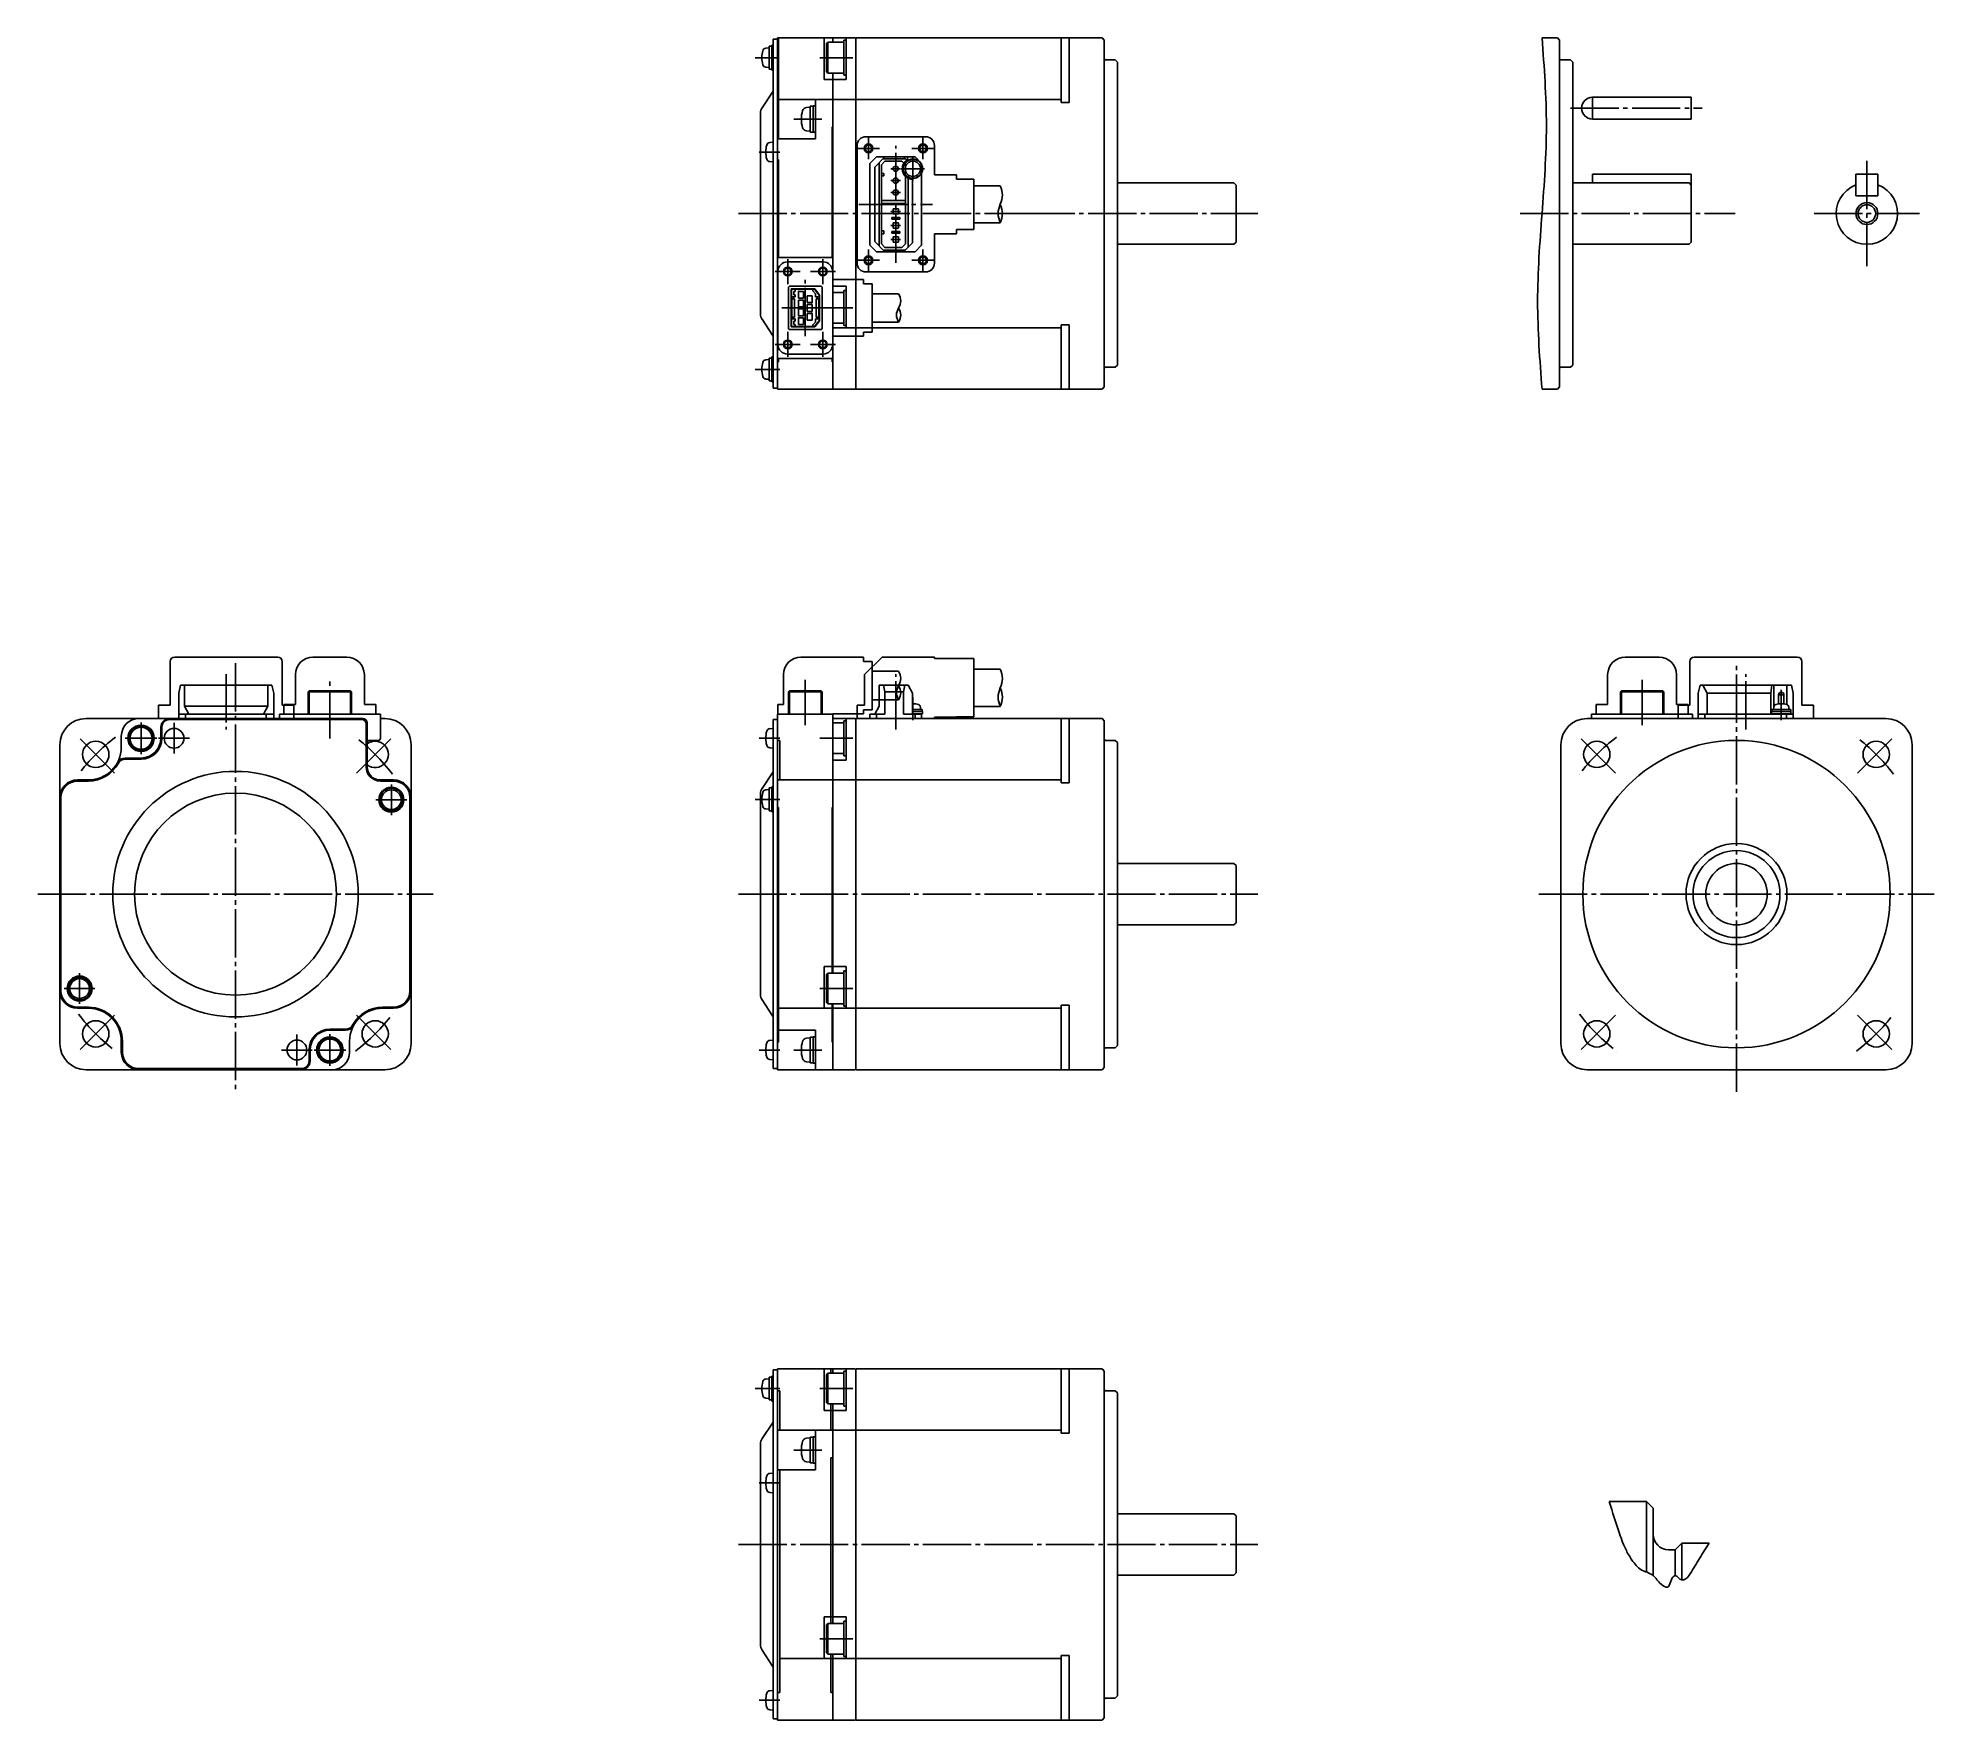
# Model space of a CAD drawing. Header units: millimetres. Extents: x -210 to 222, y -208 to 175.
import ezdxf

# ---------------------------------------------------------------- set-up
doc = ezdxf.new("R2010")
doc.units = ezdxf.units.MM
doc.linetypes.add('DASH_CENTER', pattern=[14, 11, -1, 1, -1])

msp = doc.modelspace()

# ---------------------------------------------------------------- linework, layer by layer
at = {"color": 7, "linetype": 'Continuous'}
for p, q in [((-43.3, 173.1), (-42.7, 173.1)), ((-43.3, 167.9), (-43.3, 173.1)), ((-42.7, 173.35), (-42.4, 173.35)), ((-42.7, 167.65), (-42.7, 173.35)), ((-42.4, 135), (-42.4, 174.75)), ((-42.4, 174.75), (-41.4, 174.75)), ((-41.4, 175), (-28.8, 175)), ((-41.4, 175), (-41.4, 95)), ((-41.2, 175), (-41.2, 161)), ((-30.8, 165.5), (-30.8, 175)), ((-29.95, 174), (-30.3, 173.65)), ((-30.3, 167.35), (-30.3, 173.65)), ((-29.95, 174), (-29.95, 167)), ((-29.95, 174), (-26.3, 174)), ((-23.7, 175), (-28.8, 175)), ((-28.8, 175), (-28.8, 174)), ((-26.3, 174.5), (-25.8, 174.5)), ((-26.3, 166.5), (-26.3, 174.5)), ((-25.8, 165.5), (-25.8, 175)), ((-23.7, 175), (-23.6, 174.9)), ((-23.6, 174.9), (-23.5, 175)), ((-23.6, 174.9), (-23.6, 95.1)), ((32.5, 175), (-23.5, 175)), ((23.2, 175), (23.2, 160.32)), ((25, 175), (25, 160.32)), ((33, 174.5), (32.5, 175)), ((33, 174.5), (33, 95.5)), ((136.2, 175), (132.7, 175)), ((136.7, 174.5), (136.2, 175)), ((136.7, 174.5), (136.7, 95.5)), ((-43.3, 172.75), (-44.08, 172.68)), ((33.3, 170), (35.5, 170)), ((35.5, 170), (36, 169.5)), ((36, 135), (36, 169.5)), ((137, 170), (139.2, 170)), ((139.2, 170), (139.7, 169.5)), ((139.7, 135), (139.7, 169.5)), ((-44.08, 168.32), (-43.3, 168.25)), ((-42.7, 167.9), (-43.3, 167.9)), ((-42.4, 167.65), (-42.7, 167.65)), ((-28.8, 165.5), (-30.8, 165.5)), ((-30.3, 167.35), (-29.95, 167)), ((-26.3, 167), (-29.95, 167)), ((-28.8, 167), (-28.8, 118.5)), ((-28.8, 165.5), (-25.8, 165.5)), ((-26.3, 166.5), (-25.8, 166.5)), ((-44.93, 159.09), (-42.57, 162.65)), ((-41.2, 161), (-28.8, 161)), ((-41.2, 161), (-41.2, 152)), ((-32.8, 152), (-32.8, 161)), ((-28.8, 161), (-23.6, 161)), ((23.2, 161), (-23.6, 161)), ((23.2, 160.32), (25, 160.32)), ((144.2, 161.5), (144.2, 156.5)), ((166.7, 161.5), (144.2, 161.5)), ((166.7, 156.5), (166.7, 161.5)), ((-45.3, 157.88), (-45.3, 135)), ((-34, 159.25), (-34.85, 159.18)), ((-34, 159.45), (-33.3, 159.45)), ((-34, 159.45), (-34, 153.55)), ((-33.3, 159.5), (-33.3, 153.5)), ((-33.3, 159.5), (-32.8, 159.5)), ((144.2, 156.5), (166.7, 156.5)), ((-42.4, 151.25), (-43.18, 151.18)), ((-41.4, 152), (-32.8, 152)), ((-34.85, 153.82), (-34, 153.75)), ((-33.3, 153.55), (-34, 153.55)), ((-32.8, 153.5), (-33.3, 153.5)), ((-29, 154.75), (-29, 135)), ((-29, 154.75), (-28.8, 154.75)), ((-41.4, 147.25), (-41.2, 147.25)), ((-41.2, 147.25), (-41.2, 125)), ((-18.9, 147.9), (-20.4, 146.4)), ((-19.3, 145.6), (-17, 147.9)), ((-18.9, 147.9), (-10.1, 147.9)), ((-16.95, 146.9), (-17.75, 146.1)), ((-17.4, 147.5), (-12.3, 147.5)), ((-16.95, 146.9), (-13.1, 146.9)), ((-13.1, 146.9), (-12.65, 146.45)), ((-11.97, 147.17), (-12.7, 147.9)), ((-11.8, 147.28), (-11.8, 147.9)), ((-8.6, 146.4), (-10.1, 147.9)), ((-43.18, 146.82), (-42.4, 146.75)), ((-20.4, 127.8), (-20.4, 146.4)), ((-19.3, 128.6), (-19.3, 145.6)), ((-18.3, 127.6), (-18.3, 146.6)), ((-17.75, 146.1), (-17.75, 128.1)), ((-17.75, 144.1), (-17.25, 144.1)), ((-17.25, 143.6), (-17.75, 143.6)), ((-17.25, 144.1), (-17.25, 143.6)), ((-12.3, 128.1), (-12.3, 143.51)), ((-11.7, 127.3), (-11.7, 143.07)), ((-10.7, 128.3), (-10.7, 142.8)), ((-8.6, 146.12), (-8.6, 146.4)), ((-8.6, 127.8), (-8.6, 144.28)), ((166.7, 144), (144.2, 144)), ((144.2, 144), (144.2, 142)), ((166.7, 144), (166.7, 128.5)), ((209.2, 144), (204.2, 144)), ((204.2, 144), (204.2, 139)), ((209.2, 139), (209.2, 144)), ((62.5, 142), (36, 142)), ((63, 141.5), (62.5, 142)), ((63, 128.5), (63, 141.5)), ((139.7, 142), (166.2, 142)), ((166.2, 142), (166.7, 141.5)), ((204.2, 139), (209.2, 139)), ((-45.3, 135), (-45.3, 112.12)), ((-42.4, 95.25), (-42.4, 135)), ((-29, 135), (-29, 125)), ((-17.75, 138), (-12.3, 138)), ((-12.3, 137.3), (-17.75, 137.3)), ((-13.6, 134.1), (-15.4, 134.1)), ((-15.4, 134.1), (-15.4, 133.7)), ((-13.9, 136.1), (-15.1, 136.1)), ((-15.1, 136.1), (-15.1, 134.9)), ((-15.1, 134.9), (-13.9, 134.9)), ((-13.9, 134.9), (-13.9, 136.1)), ((-13.6, 133.7), (-13.6, 134.1)), ((36, 100.5), (36, 135)), ((139.7, 100.5), (139.7, 135)), ((-17.75, 131.05), (-17.25, 131.05)), ((-17.25, 130.35), (-17.75, 130.35)), ((-17.25, 131.05), (-17.25, 130.35)), ((-15.4, 133.7), (-13.6, 133.7)), ((-15.4, 130.9), (-15.4, 130.5)), ((-13.6, 130.9), (-15.4, 130.9)), ((-15.4, 130.5), (-13.6, 130.5)), ((-15.1, 132.9), (-15.1, 131.7)), ((-13.9, 132.9), (-15.1, 132.9)), ((-15.1, 131.7), (-13.9, 131.7)), ((-13.9, 129.7), (-15.1, 129.7)), ((-15.1, 129.7), (-15.1, 128.5)), ((-13.9, 131.7), (-13.9, 132.9)), ((-13.9, 128.5), (-13.9, 129.7)), ((-13.6, 130.5), (-13.6, 130.9)), ((-18.9, 126.3), (-20.4, 127.8)), ((-17, 126.3), (-19.3, 128.6)), ((-18.9, 126.3), (-10.1, 126.3)), ((-17.75, 128.1), (-16.95, 127.3)), ((-17.4, 126.7), (-12.3, 126.7)), ((-16.95, 127.3), (-13.1, 127.3)), ((-15.1, 128.5), (-13.9, 128.5)), ((-13.1, 127.3), (-12.3, 128.1)), ((-12.7, 126.3), (-10.7, 128.3)), ((-8.6, 127.8), (-10.1, 126.3)), ((36, 128), (62.5, 128)), ((62.5, 128), (63, 128.5)), ((166.2, 128), (139.7, 128)), ((166.2, 128), (166.7, 128.5)), ((-41.4, 125), (-28.8, 125)), ((-38.92, 118.23), (-38.72, 118.43)), ((-38.92, 118.23), (-38.92, 108.78)), ((-31.47, 118.43), (-38.72, 118.43)), ((-38.35, 109.18), (-38.35, 117.83)), ((-38.35, 117.83), (-32.9, 117.83)), ((-38.25, 116), (-38.25, 117.75)), ((-38.25, 117.75), (-37.4, 117.75)), ((-37.4, 117.25), (-37.75, 117.25)), ((-37.75, 117.25), (-37.75, 116.5)), ((-37.4, 117.75), (-37.4, 117.25)), ((-37.4, 117.75), (-33.4, 117.75)), ((-36.68, 117.3), (-36.68, 115.7)), ((-36.5, 117.3), (-36.68, 117.3)), ((-36.5, 117.27), (-36.5, 117.3)), ((-35.5, 117.27), (-36.5, 117.27)), ((-35.5, 115.73), (-35.5, 117.27)), ((-33.4, 117.38), (-33.4, 117.75)), ((-32.97, 117.75), (-33.4, 117.75)), ((-32.8, 116.75), (-33.4, 117.38)), ((-31.95, 116.42), (-32.97, 117.75)), ((-31.85, 116.45), (-32.9, 117.83)), ((-32.8, 116), (-32.8, 116.75)), ((-31.47, 118.43), (-31.27, 118.23)), ((-31.27, 108.78), (-31.27, 118.23)), ((-28.8, 118.5), (-25.8, 118.5)), ((-28.8, 113.5), (-28.8, 118.5)), ((-28.8, 117), (-26.3, 117)), ((-26.3, 109.5), (-26.3, 117.5)), ((-26.3, 117.5), (-25.8, 117.5)), ((-25.8, 118.5), (-25.8, 109)), ((-38.15, 114.35), (-38.35, 114.35)), ((-38.35, 112.65), (-38.15, 112.65)), ((-37.4, 116), (-38.25, 116)), ((-38.15, 115.6), (-38.15, 111.4)), ((-38.15, 115.6), (-37.57, 115.6)), ((-37.8, 116), (-37.8, 115.6)), ((-37.75, 116.5), (-37.4, 116.5)), ((-37.57, 115.6), (-37.57, 111.4)), ((-37.4, 116.5), (-37.4, 116)), ((-36.68, 115.7), (-36.5, 115.7)), ((-36.5, 115.3), (-36.68, 115.3)), ((-36.68, 115.3), (-36.68, 113.7)), ((-36.68, 113.7), (-36.5, 113.7)), ((-36.5, 113.3), (-36.68, 113.3)), ((-36.68, 113.3), (-36.68, 111.7)), ((-36.5, 115.73), (-35.5, 115.73)), ((-36.5, 115.7), (-36.5, 115.73)), ((-36.5, 115.27), (-36.5, 115.3)), ((-35.5, 115.27), (-36.5, 115.27)), ((-36.5, 113.7), (-36.5, 113.73)), ((-36.5, 113.73), (-35.5, 113.73)), ((-36.5, 113.27), (-36.5, 113.3)), ((-35.5, 113.27), (-36.5, 113.27)), ((-35.5, 113.73), (-35.5, 115.27)), ((-35.5, 111.73), (-35.5, 113.27)), ((-33.7, 116.27), (-34.7, 116.27)), ((-34.7, 116.27), (-34.7, 114.73)), ((-34.7, 114.73), (-33.7, 114.73)), ((-34.7, 114.27), (-34.7, 112.73)), ((-33.7, 114.27), (-34.7, 114.27)), ((-34.7, 112.73), (-33.7, 112.73)), ((-33.7, 116.3), (-33.7, 116.27)), ((-33.52, 116.3), (-33.7, 116.3)), ((-33.7, 114.73), (-33.7, 114.7)), ((-33.7, 114.7), (-33.52, 114.7)), ((-33.52, 114.3), (-33.7, 114.3)), ((-33.7, 114.3), (-33.7, 114.27)), ((-33.7, 112.73), (-33.7, 112.7)), ((-33.7, 112.7), (-33.52, 112.7)), ((-33.52, 112.3), (-33.7, 112.3)), ((-33.7, 112.3), (-33.7, 112.27)), ((-33.52, 114.7), (-33.52, 116.3)), ((-33.52, 112.7), (-33.52, 114.3)), ((-33.52, 110.7), (-33.52, 112.3)), ((-31.95, 116), (-32.8, 116)), ((-32.62, 111.4), (-32.62, 115.6)), ((-32.62, 115.6), (-32.05, 115.6)), ((-32.4, 115.6), (-32.4, 116)), ((-32.05, 111.4), (-32.05, 115.6)), ((-32.05, 114.35), (-31.85, 114.35)), ((-31.85, 112.65), (-32.05, 112.65)), ((-31.95, 116), (-31.95, 116.42)), ((-31.85, 110.55), (-31.85, 116.45)), ((-28.8, 109), (-28.8, 113.5)), ((-42.57, 107.29), (-44.93, 110.91)), ((-38.92, 108.78), (-38.72, 108.58)), ((-38.72, 108.58), (-31.47, 108.58)), ((-32.9, 109.18), (-38.35, 109.18)), ((-38.25, 109.25), (-38.25, 111)), ((-38.25, 111), (-37.4, 111)), ((-37.4, 109.25), (-38.25, 109.25)), ((-37.57, 111.4), (-38.15, 111.4)), ((-37.8, 111.4), (-37.8, 111)), ((-37.4, 110.5), (-37.75, 110.5)), ((-37.75, 110.5), (-37.75, 109.75)), ((-37.75, 109.75), (-37.4, 109.75)), ((-37.4, 111), (-37.4, 110.5)), ((-37.4, 109.75), (-37.4, 109.25)), ((-37.4, 109.25), (-33.4, 109.25)), ((-36.68, 111.7), (-36.5, 111.7)), ((-36.68, 111.3), (-36.68, 109.7)), ((-36.5, 111.3), (-36.68, 111.3)), ((-36.68, 109.7), (-36.5, 109.7)), ((-36.5, 111.7), (-36.5, 111.73)), ((-36.5, 111.73), (-35.5, 111.73)), ((-36.5, 111.27), (-36.5, 111.3)), ((-35.5, 111.27), (-36.5, 111.27)), ((-36.5, 109.73), (-35.5, 109.73)), ((-36.5, 109.7), (-36.5, 109.73)), ((-35.5, 109.73), (-35.5, 111.27)), ((-34.7, 112.27), (-34.7, 110.73)), ((-33.7, 112.27), (-34.7, 112.27)), ((-34.7, 110.73), (-33.7, 110.73)), ((-33.7, 110.73), (-33.7, 110.7)), ((-33.7, 110.7), (-33.52, 110.7)), ((-33.4, 109.62), (-32.8, 110.25)), ((-33.4, 109.25), (-33.4, 109.62)), ((-33.4, 109.25), (-32.97, 109.25)), ((-32.97, 109.25), (-31.95, 110.58)), ((-32.9, 109.18), (-31.85, 110.55)), ((-32.8, 110.25), (-32.8, 111)), ((-32.8, 111), (-31.95, 111)), ((-32.05, 111.4), (-32.62, 111.4)), ((-32.4, 111), (-32.4, 111.4)), ((-31.95, 110.58), (-31.95, 111)), ((-31.27, 108.78), (-31.47, 108.58)), ((-26.3, 110), (-28.8, 110)), ((-28.8, 109), (-23.6, 109)), ((-28.8, 109), (-28.8, 95)), ((-26.3, 109.5), (-25.8, 109.5)), ((23.2, 109), (-23.6, 109)), ((25, 109.68), (23.2, 109.68)), ((23.2, 109.68), (23.2, 95)), ((25, 95), (25, 109.68)), ((-43.3, 101.75), (-44.08, 101.68)), ((-43.3, 102.1), (-42.7, 102.1)), ((-43.3, 96.9), (-43.3, 102.1)), ((-42.7, 102.35), (-42.4, 102.35)), ((-42.7, 96.65), (-42.7, 102.35)), ((-41.4, 102), (-28.8, 102)), ((-41.4, 101.25), (-41.2, 101.25)), ((-41.2, 101.25), (-41.2, 102)), ((-29, 102), (-29, 101.25)), ((-29, 101.25), (-28.8, 101.25)), ((35.5, 100), (33.3, 100)), ((36, 100.5), (35.5, 100)), ((139.2, 100), (137, 100)), ((139.7, 100.5), (139.2, 100)), ((-44.08, 97.32), (-43.3, 97.25)), ((-42.7, 96.9), (-43.3, 96.9)), ((-42.4, 96.65), (-42.7, 96.65)), ((-41.4, 95.25), (-42.4, 95.25)), ((-23.6, 95.1), (-23.7, 95)), ((-23.5, 95), (-23.6, 95.1)), ((32.5, 95), (33, 95.5)), ((136.2, 95), (136.7, 95.5)), ((-41.4, 95), (-28.8, 95)), ((-23.7, 95), (-28.8, 95)), ((-23.5, 95), (32.5, 95)), ((132.7, 95), (136.2, 95)), ((-177.79, 25.8), (-177.39, 27.6)), ((-156.59, 27.6), (-177.39, 27.6)), ((-176.49, 27.6), (-176.49, 22.8)), ((-157.49, 27.6), (-157.49, 22.8)), ((-156.59, 27.6), (-156.19, 25.8)), ((-148.11, 26.3), (-148.31, 26.1)), ((-148.31, 26.1), (-138.46, 26.1)), ((-148.31, 21), (-148.31, 26.1)), ((-148.11, 26.3), (-138.66, 26.3)), ((-148.11, 21), (-148.11, 26.3)), ((-138.46, 26.1), (-138.66, 26.3)), ((-138.66, 21), (-138.66, 26.3)), ((-138.46, 26.1), (-138.46, 21)), ((-38.92, 26.1), (-38.72, 26.3)), ((-38.92, 21), (-38.92, 26.1)), ((-38.92, 26.1), (-31.27, 26.1)), ((-38.72, 26.3), (-31.47, 26.3)), ((-38.72, 21), (-38.72, 26.3)), ((-31.47, 26.3), (-31.27, 26.1)), ((-31.47, 26.3), (-31.47, 21)), ((-31.27, 26.1), (-31.27, 21)), ((-18.3, 22.8), (-18.3, 27.6)), ((-18.3, 27.6), (-11.7, 27.6)), ((-17.3, 27.6), (-17, 26.1)), ((-17, 26.1), (-17, 21)), ((-17, 26.1), (-12.7, 26.1)), ((-12.7, 26.1), (-12.4, 27.6)), ((-12.7, 26.1), (-12.7, 21)), ((-11.7, 27.6), (-10.7, 25.8)), ((150.78, 26.3), (150.58, 26.1)), ((150.58, 26.1), (160.43, 26.1)), ((150.58, 21), (150.58, 26.1)), ((150.78, 21), (150.78, 26.3)), ((150.78, 26.3), (160.23, 26.3)), ((160.23, 26.3), (160.23, 21)), ((160.43, 26.1), (160.23, 26.3)), ((160.43, 26.1), (160.43, 21)), ((168.3, 25.8), (168.7, 27.6)), ((168.7, 27.6), (189.5, 27.6)), ((169.3, 27.6), (170.3, 25.8)), ((185.07, 27.6), (184.8, 25.8)), ((185.51, 27.6), (185.51, 22.68)), ((188.45, 27.6), (188.45, 23.17)), ((189.5, 27.6), (189.9, 25.8)), ((-177.79, 25.8), (-177.79, 20)), ((-176.49, 22.8), (-175.49, 21)), ((-157.49, 22.8), (-176.49, 22.8)), ((-158.49, 21), (-157.49, 22.8)), ((-156.19, 25.8), (-156.19, 20)), ((-19.3, 21), (-18.3, 22.8)), ((-10.7, 25.8), (-10.7, 21)), ((-10.7, 22.05), (-8.45, 22.05)), ((-10.7, 21.6), (-8.4, 21.6)), ((-8.85, 22.05), (-8.9, 22.64)), ((-8.45, 21.6), (-8.45, 22.05)), ((-8.4, 21.6), (-8.4, 21.1)), ((168.3, 25.8), (168.3, 20)), ((170.3, 25.8), (184.8, 25.8)), ((170.3, 25.8), (170.3, 21)), ((184.8, 25.8), (184.8, 21)), ((185, 21.6), (187.2, 21.6)), ((185, 21.1), (185, 21.6)), ((185.05, 22.05), (187.2, 22.05)), ((185.05, 22.05), (185.05, 21.6)), ((185.5, 22.64), (185.45, 22.05)), ((187.8, 25.4), (186.6, 25.4)), ((186.6, 25.4), (186.6, 23.31)), ((187.2, 22.05), (189.35, 22.05)), ((187.2, 21.6), (189.4, 21.6)), ((187.8, 25.4), (187.8, 23.31)), ((188.95, 22.05), (188.9, 22.64)), ((189.35, 21.6), (189.35, 22.05)), ((189.4, 21.6), (189.4, 21.1)), ((189.9, 25.8), (189.9, 20)), ((-186.89, 20), (-198.89, 20)), ((-154.89, 20), (-186.89, 20)), ((-181.89, 18), (-181.89, 14.25)), ((-181.64, 18), (-181.64, 15.5)), ((-179.89, 19.75), (-164.89, 19.75)), ((-156.19, 21), (-177.79, 21)), ((-176.29, 21), (-176.29, 20)), ((-164.89, 19.75), (-136.14, 19.75)), ((-157.89, 20), (-157.89, 21)), ((-154.89, 20), (-154.89, 21)), ((-131.89, 21), (-154.89, 21)), ((-154.89, 20), (-135.89, 20)), ((-135.14, 18.75), (-135.14, 9)), ((-134.89, 14.5), (-134.89, 19)), ((-131.89, 21), (-131.89, 15.5)), ((-130.89, 20), (-131.89, 20)), ((-42.4, 17.75), (-43.18, 17.68)), ((-42.4, 19.75), (-41.4, 19.75)), ((-42.4, -20), (-42.4, 19.75)), ((-41.4, 21), (-28.8, 21)), ((-41.4, 21), (-41.4, -60)), ((-28.8, 21), (-28.8, -36.5)), ((-23.7, 20), (-28.8, 20)), ((-28.8, 19), (-26.3, 19)), ((-26.3, 11.5), (-26.3, 19.5)), ((-26.3, 19.5), (-25.8, 19.5)), ((-25.8, 10.5), (-25.8, 20)), ((-23.7, 20), (-23.6, 19.9)), ((-23.6, 19.9), (-23.5, 20)), ((-23.6, 19.9), (-23.6, -59.9)), ((32.5, 20), (-23.5, 20)), ((-20.4, 20), (-20.4, 21)), ((-20.4, 21), (-17, 21)), ((-18.9, 21), (-18.9, 20)), ((-12.7, 21), (-8.6, 21)), ((-10.7, 21.1), (-8.4, 21.1)), ((-10.1, 21), (-10.1, 20)), ((-9.05, 21.1), (-9.05, 21)), ((-8.6, 21), (-8.6, 20)), ((23.2, 20), (23.2, 5.32)), ((25, 20), (25, 5.32)), ((33, 19.5), (32.5, 20)), ((33, 19.5), (33, -59.5)), ((143, 20), (211, 20)), ((144, 21), (167, 21)), ((144, 20), (144, 21)), ((167, 21), (167, 20)), ((189.9, 21), (168.3, 21)), ((169.8, 21), (169.8, 20)), ((185, 21.1), (187.2, 21.1)), ((185.65, 21), (185.65, 21.1)), ((187.2, 21.1), (189.4, 21.1)), ((188.4, 21), (188.4, 20)), ((188.75, 21.1), (188.75, 21)), ((-204.89, 14), (-204.89, 2)), ((-190.89, 16), (-190.89, 13.5)), ((-134.89, 9), (-134.89, 14.5)), ((-134.39, 15), (-132.39, 15)), ((-124.89, 2), (-124.89, 14)), ((-43.18, 13.32), (-42.4, 13.25)), ((-41.4, 15), (-40.9, 15)), ((-40.9, 15), (-40.9, 6)), ((33.3, 15), (35.5, 15)), ((35.5, 15), (36, 14.5)), ((36, -20), (36, 14.5)), ((137.08, 15), (137, 15)), ((137, 14), (137, -54)), ((217, -54), (217, 14)), ((-190.02, 11), (-186.39, 11)), ((-190.02, 10.75), (-186.39, 10.75)), ((-26.3, 12), (-28.8, 12)), ((-28.8, 10.5), (-25.8, 10.5)), ((-26.3, 11.5), (-25.8, 11.5)), ((-200.89, 6), (-198.39, 6)), ((-200.89, 5.75), (-198.39, 5.75)), ((-128.89, 6), (-131.89, 6)), ((-131.89, 5.75), (-128.89, 5.75)), ((-44.93, 4.09), (-42.57, 7.65)), ((-42.7, -1.27), (-42.7, 4.43)), ((-42.7, 4.43), (-42.4, 4.43)), ((-41.4, 6), (-28.8, 6)), ((-28.8, 6), (-23.6, 6)), ((23.2, 6), (-23.6, 6)), ((23.2, 5.32), (25, 5.32)), ((-204.89, 2), (-204.89, -42)), ((-204.89, 1.32), (-204.89, -54)), ((-204.64, 2), (-204.64, -20)), ((-125.14, 2), (-125.14, -20)), ((-124.89, -42), (-124.89, 2)), ((-45.3, 2.88), (-45.3, -20)), ((-43.3, 3.83), (-44.08, 3.77)), ((-43.3, -1.02), (-43.3, 4.18)), ((-43.3, 4.18), (-42.7, 4.18)), ((-44.08, -0.6), (-43.3, -0.67)), ((-42.7, -1.02), (-43.3, -1.02)), ((-42.4, -1.27), (-42.7, -1.27)), ((-41.4, -0.25), (-41.2, -0.25)), ((-41.2, -0.25), (-41.2, -46)), ((-29, -38), (-29, -0.25)), ((-29, -0.25), (-28.8, -0.25)), ((62.5, -13), (36, -13)), ((63, -13.5), (62.5, -13)), ((63, -26.5), (63, -13.5)), ((-204.64, -42), (-204.64, -20)), ((-125.14, -42), (-125.14, -20)), ((-45.3, -20), (-45.3, -42.88)), ((-42.4, -59.75), (-42.4, -20)), ((36, -54.5), (36, -20)), ((36, -27), (62.5, -27)), ((62.5, -27), (63, -26.5)), ((-30.8, -36.5), (-28.8, -36.5)), ((-30.8, -46), (-30.8, -36.5)), ((-29.95, -38), (-30.3, -38.35)), ((-30.3, -44.65), (-30.3, -38.35)), ((-29.95, -38), (-29.95, -45)), ((-29.95, -38), (-26.3, -38)), ((-28.8, -38), (-28.8, -36.5)), ((-28.8, -36.5), (-25.8, -36.5)), ((-26.3, -37.5), (-25.8, -37.5)), ((-26.3, -45.5), (-26.3, -37.5)), ((-25.8, -36.5), (-25.8, -46)), ((-124.89, -42), (-124.89, -54)), ((-200.89, -45.75), (-198.39, -45.75)), ((-200.89, -46), (-198.39, -46)), ((-128.89, -45.75), (-131.39, -45.75)), ((-128.89, -46), (-131.39, -46)), ((-42.57, -47.71), (-44.93, -44.09)), ((-41.2, -46), (-28.8, -46)), ((-41.2, -53.75), (-41.2, -46)), ((-30.3, -44.65), (-29.95, -45)), ((-26.3, -45), (-29.95, -45)), ((-29, -45), (-29, -53.75)), ((-28.8, -46), (-28.8, -45)), ((-28.8, -46), (-28.8, -60)), ((-28.8, -46), (-23.6, -46)), ((-26.3, -45.5), (-25.8, -45.5)), ((23.2, -46), (-23.6, -46)), ((23.2, -45.32), (23.2, -60)), ((25, -45.32), (23.2, -45.32)), ((25, -60), (25, -45.32)), ((-139.75, -50.75), (-143.39, -50.75)), ((-139.75, -51), (-143.39, -51)), ((-41.2, -51), (-32.8, -51)), ((-32.8, -51), (-32.8, -60)), ((-190.89, -56), (-190.89, -53.5)), ((-190.64, -56), (-190.64, -53.5)), ((-148.14, -58), (-148.14, -55.5)), ((-147.89, -58), (-147.89, -54.25)), ((-138.89, -56), (-138.89, -53.5)), ((-42.4, -53.25), (-43.18, -53.32)), ((-41.4, -53.75), (-41.2, -53.75)), ((-34, -52.75), (-34.85, -52.82)), ((-34, -52.55), (-34, -58.45)), ((-34, -52.55), (-33.3, -52.55)), ((-33.3, -52.5), (-32.8, -52.5)), ((-33.3, -52.5), (-33.3, -58.5)), ((-29, -53.75), (-28.8, -53.75)), ((35.5, -55), (33.3, -55)), ((36, -54.5), (35.5, -55)), ((-198.89, -60), (-130.89, -60)), ((-186.89, -59.75), (-164.89, -59.75)), ((-186.89, -60), (-142.89, -60)), ((-149.89, -59.75), (-164.89, -59.75)), ((-43.18, -57.68), (-42.4, -57.75)), ((-41.4, -59.75), (-42.4, -59.75)), ((-41.4, -60), (-28.8, -60)), ((-34.85, -58.18), (-34, -58.25)), ((-33.3, -58.45), (-34, -58.45)), ((-32.8, -58.5), (-33.3, -58.5)), ((-23.7, -60), (-28.8, -60)), ((-23.6, -59.9), (-23.7, -60)), ((-23.5, -60), (-23.6, -59.9)), ((-23.5, -60), (32.5, -60)), ((32.5, -60), (33, -59.5)), ((143, -60), (211, -60)), ((-42.4, -128.36), (-41.4, -128.36)), ((-42.4, -168.11), (-42.4, -128.36)), ((-41.4, -128.11), (-28.8, -128.11)), ((-41.4, -128.11), (-41.4, -208.11)), ((-30.8, -137.61), (-30.8, -128.11)), ((-29.95, -129.11), (-30.3, -129.46)), ((-30.3, -135.76), (-30.3, -129.46)), ((-29.95, -129.11), (-29.95, -136.11)), ((-29.95, -129.11), (-26.3, -129.11)), ((-29.3, -129.11), (-29.3, -128.11)), ((-23.7, -128.11), (-28.8, -128.11)), ((-28.8, -128.11), (-28.8, -129.11)), ((-26.3, -136.61), (-26.3, -128.61)), ((-26.3, -128.61), (-25.8, -128.61)), ((-25.8, -137.61), (-25.8, -128.11)), ((-23.6, -128.21), (-23.6, -208.01)), ((32.5, -128.11), (-23.5, -128.11)), ((23.2, -142.79), (23.2, -128.11)), ((25, -128.11), (25, -142.79)), ((33, -128.61), (32.5, -128.11)), ((33, -128.61), (33, -207.61)), ((-43.3, -130.36), (-44.08, -130.43)), ((-43.3, -135.21), (-43.3, -130.01)), ((-43.3, -130.01), (-42.7, -130.01)), ((-42.7, -135.46), (-42.7, -129.76)), ((-42.7, -129.76), (-42.4, -129.76)), ((-41.4, -133.11), (-40.9, -133.11)), ((-40.9, -133.11), (-40.9, -142.11)), ((33.3, -133.11), (35.5, -133.11)), ((35.5, -133.11), (36, -133.61)), ((36, -168.11), (36, -133.61)), ((-44.08, -134.79), (-43.3, -134.86)), ((-42.7, -135.21), (-43.3, -135.21)), ((-42.4, -135.46), (-42.7, -135.46)), ((-30.8, -137.61), (-25.8, -137.61)), ((-30.3, -135.76), (-29.95, -136.11)), ((-26.3, -136.11), (-29.95, -136.11)), ((-29.3, -136.11), (-29.3, -142.11)), ((-28.8, -136.11), (-28.8, -184.61)), ((-26.3, -136.61), (-25.8, -136.61)), ((-44.93, -144.01), (-42.57, -140.46)), ((-41.4, -142.11), (-28.8, -142.11)), ((-32.8, -142.11), (-32.8, -151.11)), ((-28.8, -142.11), (-23.6, -142.11)), ((23.2, -142.11), (-23.6, -142.11)), ((-45.3, -145.23), (-45.3, -168.11)), ((-34, -143.86), (-34.85, -143.93)), ((-34, -143.66), (-33.3, -143.66)), ((-34, -143.66), (-34, -149.56)), ((-33.3, -143.61), (-33.3, -149.61)), ((-33.3, -143.61), (-32.8, -143.61)), ((23.2, -142.79), (25, -142.79)), ((-32.8, -151.11), (-41.4, -151.11)), ((-40.9, -151.11), (-40.9, -194.11)), ((-34.85, -149.28), (-34, -149.36)), ((-33.3, -149.56), (-34, -149.56)), ((-32.8, -149.61), (-33.3, -149.61)), ((-29.3, -186.11), (-29.3, -148.36)), ((-29.3, -148.36), (-28.8, -148.36)), ((-42.4, -151.86), (-43.18, -151.93)), ((-43.18, -156.29), (-42.4, -156.36)), ((148.02, -158.32), (156.52, -158.32)), ((156.52, -158.32), (156.52, -174.42)), ((156.52, -158.32), (158.02, -159.82)), ((62.5, -161.11), (36, -161.11)), ((63, -161.61), (62.5, -161.11)), ((63, -174.61), (63, -161.61)), ((158.02, -159.82), (158.02, -175.22)), ((-45.3, -168.11), (-45.3, -190.98)), ((-42.4, -207.86), (-42.4, -168.11)), ((36, -202.61), (36, -168.11)), ((163.02, -169.32), (164.52, -167.82)), ((164.52, -167.82), (170.77, -167.82)), ((164.52, -167.82), (164.52, -176.2)), ((161.52, -169.32), (163.02, -169.32)), ((163.02, -169.32), (163.02, -175.22)), ((36, -175.11), (62.5, -175.11)), ((62.5, -175.11), (63, -174.61)), ((-30.8, -184.61), (-28.8, -184.61)), ((-30.8, -194.11), (-30.8, -184.61)), ((-28.8, -186.11), (-28.8, -184.61)), ((-28.8, -184.61), (-25.8, -184.61)), ((-26.3, -185.61), (-25.8, -185.61)), ((-26.3, -193.61), (-26.3, -185.61)), ((-25.8, -184.61), (-25.8, -194.11)), ((-29.95, -186.11), (-30.3, -186.46)), ((-30.3, -192.76), (-30.3, -186.46)), ((-29.95, -186.11), (-29.95, -193.11)), ((-29.95, -186.11), (-26.3, -186.11)), ((-42.57, -195.82), (-44.93, -192.2)), ((-40.9, -194.11), (-28.8, -194.11)), ((-40.9, -201.86), (-40.9, -194.11)), ((-30.3, -192.76), (-29.95, -193.11)), ((-26.3, -193.11), (-29.95, -193.11)), ((-29.3, -193.11), (-29.3, -201.86)), ((-28.8, -194.11), (-28.8, -193.11)), ((-28.8, -194.11), (-28.8, -208.11)), ((-28.8, -194.11), (-23.6, -194.11)), ((-26.3, -193.61), (-25.8, -193.61)), ((23.2, -194.11), (-23.6, -194.11)), ((23.2, -193.43), (23.2, -208.11)), ((25, -193.43), (23.2, -193.43)), ((25, -208.11), (25, -193.43)), ((-42.4, -201.36), (-43.18, -201.43)), ((-41.4, -201.86), (-40.9, -201.86)), ((-29.3, -201.86), (-28.8, -201.86)), ((36, -202.61), (35.5, -203.11)), ((-43.18, -205.79), (-42.4, -205.86)), ((35.5, -203.11), (33.3, -203.11)), ((-41.4, -207.86), (-42.4, -207.86)), ((-41.4, -208.11), (-28.8, -208.11)), ((-23.7, -208.11), (-28.8, -208.11)), ((-23.6, -208.01), (-23.7, -208.11)), ((-23.5, -208.11), (-23.6, -208.01)), ((-23.5, -208.11), (32.5, -208.11)), ((32.5, -208.11), (33, -207.61))]:
    msp.add_line(p, q, dxfattribs=at)
at = {"color": 1, "linetype": 'DASH_CENTER'}
for p, q in [((-46.5, 170.5), (-41.2, 170.5)), ((-31.8, 170.5), (-24.3, 170.5)), ((-31.3, 156.5), (-37.68, 156.5)), ((139.2, 159), (169.2, 159)), ((-20.7, 152.35), (-20.7, 147.35)), ((-8.3, 152.35), (-8.3, 147.35)), ((-45.6, 149), (-40.9, 149)), ((-23.2, 149.85), (-18.2, 149.85)), ((-14.5, 123.8), (-14.5, 150.4)), ((-10.8, 149.85), (-5.8, 149.85)), ((-10.6, 147.85), (-10.6, 142.55)), ((206.7, 147), (206.7, 123)), ((-15.6, 145.2), (-13.4, 145.2)), ((-7.95, 145.2), (-13.25, 145.2)), ((-15.6, 142.5), (-13.4, 142.5)), ((-15.6, 139.8), (-13.4, 139.8)), ((-50.3, 135), (15.3, 135)), ((-22.9, 137.1), (-6.1, 137.1)), ((-15.6, 135.5), (-13.4, 135.5)), ((15.3, 135), (68, 135)), ((127.7, 135), (176.7, 135)), ((194.7, 135), (218.7, 135)), ((-15.6, 132.3), (-13.4, 132.3)), ((-20.7, 126.85), (-20.7, 121.85)), ((-15.6, 129.1), (-13.4, 129.1)), ((-8.3, 126.85), (-8.3, 121.85)), ((-36.25, 121.8), (-41.95, 121.8)), ((-39.1, 118.95), (-39.1, 124.65)), ((-28.25, 121.8), (-33.95, 121.8)), ((-31.1, 118.95), (-31.1, 124.65)), ((-18.2, 124.35), (-23.2, 124.35)), ((-5.8, 124.35), (-10.8, 124.35)), ((-35.1, 107.08), (-35.1, 119.93)), ((-40.42, 113.5), (-29.77, 113.5)), ((-31.8, 113.5), (-24.3, 113.5)), ((-39.1, 102.35), (-39.1, 108.05)), ((-31.1, 102.35), (-31.1, 108.05)), ((-41.95, 105.2), (-36.25, 105.2)), ((-33.95, 105.2), (-28.25, 105.2)), ((-40.9, 99.5), (-46.5, 99.5)), ((-164.89, 32.6), (-164.89, -65)), ((177, -65), (177, 32.6)), ((-166.99, 30.1), (-166.99, 17.5)), ((-143.39, 15.45), (-143.39, 28.8)), ((-35.1, 18.5), (-35.1, 28.8)), ((-14.5, 17.5), (-14.5, 30.1)), ((155.5, 18.5), (155.5, 28.8)), ((179.1, 17.5), (179.1, 30.1)), ((187.2, 19.6), (187.2, 26.5)), ((-10.6, 19.6), (-10.6, 24.85)), ((-186.39, 19.1), (-186.39, 11.9)), ((-178.89, 12), (-178.89, 19)), ((-192.46, 7.58), (-200.95, 16.06)), ((-182.79, 15.5), (-189.99, 15.5)), ((-182.39, 15.5), (-175.39, 15.5)), ((-137.31, 7.58), (-128.82, 16.06)), ((-45.6, 15.5), (-40.9, 15.5)), ((-31.8, 15.5), (-24.3, 15.5)), ((149.42, 7.58), (140.94, 16.06)), ((204.58, 7.58), (213.06, 16.06)), ((-129.39, -2), (-129.39, 5)), ((-132.89, 1.5), (-125.89, 1.5)), ((-46.5, 1.58), (-40.9, 1.58)), ((-209.89, -20), (-119.89, -20)), ((-50.3, -20), (68, -20)), ((132, -20), (222, -20)), ((-200.39, -45), (-200.39, -38)), ((-203.89, -41.5), (-196.89, -41.5)), ((-31.8, -41.5), (-24.3, -41.5)), ((-192.46, -47.58), (-200.95, -56.06)), ((-137.31, -47.58), (-128.82, -56.06)), ((149.42, -47.58), (140.94, -56.06)), ((204.58, -47.58), (213.06, -56.06)), ((-154.39, -55.5), (-147.39, -55.5)), ((-150.89, -59), (-150.89, -52)), ((-139.79, -55.5), (-146.99, -55.5)), ((-143.39, -51.9), (-143.39, -59.1)), ((-45.6, -55.5), (-40.9, -55.5)), ((-31.3, -55.5), (-37.68, -55.5)), ((-46.5, -132.61), (-40.9, -132.61)), ((-31.8, -132.61), (-24.3, -132.61)), ((-31.3, -146.61), (-37.68, -146.61)), ((-45.6, -154.11), (-40.9, -154.11)), ((-50.3, -168.11), (68, -168.11)), ((-31.8, -189.61), (-24.3, -189.61)), ((-45.6, -203.61), (-40.9, -203.61))]:
    msp.add_line(p, q, dxfattribs=at)
at = {"color": 4, "linetype": 'Continuous'}
for p, q in [((-7.7, 152.5), (-21.3, 152.5)), ((-23.3, 150.5), (-23.3, 123.7)), ((-5.7, 143.8), (-5.7, 150.5)), ((-5.7, 143.8), (-0.7, 143.8)), ((-0.7, 143.8), (-0.7, 142.85)), ((-0.7, 142.85), (3.3, 142.85)), ((3.3, 142.85), (3.3, 131.35)), ((3.3, 141.35), (9.3, 141.35)), ((-5.7, 123.7), (-5.7, 130.4)), ((-0.7, 130.4), (-5.7, 130.4)), ((3.3, 131.35), (-0.7, 131.35)), ((-0.7, 131.35), (-0.7, 130.4)), ((3.3, 132.85), (9.3, 132.85)), ((-41.35, 121.8), (-41.35, 105.2)), ((-31.05, 124), (-39.15, 124)), ((-28.85, 119.95), (-28.85, 121.8)), ((-21.3, 121.7), (-7.7, 121.7)), ((-21.85, 119.95), (-28.85, 119.95)), ((-21.85, 119), (-21.85, 119.95)), ((-19.85, 119), (-21.85, 119)), ((-19.85, 108), (-19.85, 119)), ((-19.85, 116.75), (-13.85, 116.75)), ((-21.85, 107.05), (-21.85, 108)), ((-21.85, 108), (-19.85, 108)), ((-19.85, 110.25), (-13.85, 110.25)), ((-28.85, 105.2), (-28.85, 107.05)), ((-28.85, 107.05), (-21.85, 107.05)), ((-39.15, 103), (-31.05, 103)), ((-179.74, 23), (-179.74, 33)), ((-178.74, 34), (-155.24, 34)), ((-154.24, 33), (-154.24, 23)), ((-147.24, 34), (-139.54, 34)), ((-28.85, 34), (-36.1, 34)), ((-28.85, 34), (-28.85, 33.95)), ((-28.85, 33.95), (-21.85, 33.95)), ((-21.85, 33.95), (-21.85, 33)), ((-21.85, 33), (-19.85, 33)), ((-21.6, 30), (-17.6, 34)), ((-19.85, 33), (-19.85, 22)), ((-19.85, 30.75), (-13.85, 30.75)), ((-17.6, 34), (-5.7, 34)), ((-5.7, 34), (-5.7, 33.7)), ((-5.7, 33.7), (-0.7, 33.7)), ((-0.7, 33.7), (-0.7, 33.64)), ((-0.7, 33.64), (3.3, 33.64)), ((3.3, 33.64), (3.3, 20.36)), ((3.3, 31.25), (9.3, 31.25)), ((151.65, 34), (159.35, 34)), ((166.35, 23), (166.35, 33)), ((167.35, 34), (190.85, 34)), ((191.85, 33), (191.85, 23)), ((-151.24, 23.2), (-151.24, 30)), ((-135.54, 30), (-135.54, 23.2)), ((-40.1, 30), (-40.1, 23.2)), ((-21.6, 23), (-21.6, 30)), ((147.65, 23.2), (147.65, 30)), ((163.35, 30), (163.35, 23.2)), ((-182.39, 23), (-179.74, 23)), ((-182.39, 20), (-182.39, 23)), ((-154.24, 23), (-151.59, 23)), ((-153.89, 21), (-153.89, 23.2)), ((-153.89, 23.2), (-151.24, 23.2)), ((-151.59, 23), (-151.59, 20)), ((-135.54, 23.2), (-132.89, 23.2)), ((-132.89, 23.2), (-132.89, 21)), ((-41.35, 23.2), (-41.35, 21)), ((-40.1, 23.2), (-41.35, 23.2)), ((-23.3, 23), (-21.6, 23)), ((-23.3, 20), (-23.3, 23)), ((-21.85, 22), (-21.85, 21.05)), ((-21.85, 22), (-19.85, 22)), ((-19.85, 24.25), (-13.85, 24.25)), ((3.3, 22.75), (9.3, 22.75)), ((145, 23.2), (147.65, 23.2)), ((145, 21), (145, 23.2)), ((163.35, 23.2), (166, 23.2)), ((163.7, 20), (163.7, 23)), ((163.7, 23), (166.35, 23)), ((166, 23.2), (166, 21)), ((191.85, 23), (194.5, 23)), ((194.5, 23), (194.5, 20)), ((-151.59, 20), (-182.39, 20)), ((-132.89, 21), (-153.89, 21)), ((-41.35, 21), (-28.85, 21)), ((-28.85, 21.05), (-28.85, 21)), ((-21.85, 21.05), (-28.85, 21.05)), ((-23.3, 20), (-5.7, 20)), ((-5.7, 20.3), (-0.7, 20.3)), ((-5.7, 20), (-5.7, 20.3)), ((-0.7, 20.36), (-0.7, 20.3)), ((3.3, 20.36), (-0.7, 20.36)), ((166, 21), (145, 21)), ((194.5, 20), (163.7, 20))]:
    msp.add_line(p, q, dxfattribs=at)
at = {"color": 2, "linetype": 'Continuous'}
for centre, radius in [((-20.7, 149.85), 1), ((-8.3, 149.85), 1), ((206.7, 135), 2.5), ((-20.7, 124.35), 1), ((-8.3, 124.35), 1), ((-39.1, 121.8), 1), ((-31.1, 121.8), 1), ((-39.1, 105.2), 1), ((-31.1, 105.2), 1)]:
    msp.add_circle(centre, radius, dxfattribs=at)
at = {"color": 7, "linetype": 'Continuous'}
for centre, radius in [((-20.7, 149.85), 0.75), ((-10.6, 145.2), 2.2), ((-10.6, 145.2), 2.15), ((-10.6, 145.2), 1.75), ((-8.3, 149.85), 0.75), ((-14.5, 145.2), 0.6), ((-14.5, 142.5), 0.6), ((-14.5, 139.8), 0.6), ((206.7, 135), 2), ((-39.1, 121.8), 0.8), ((-31.1, 121.8), 0.8), ((-20.7, 124.35), 0.75), ((-8.3, 124.35), 0.75), ((-39.1, 105.2), 0.8), ((-31.1, 105.2), 0.8), ((-186.39, 15.5), 3), ((-186.39, 15.5), 2.75), ((-186.39, 15.5), 2.5), ((-178.89, 15.5), 2.25), ((-196.71, 11.82), 3), ((177, -20), 35), ((145.18, 11.82), 3), ((208.82, 11.82), 3), ((-164.89, -20), 27.96), ((-129.39, 1.5), 2.85), ((-164.89, -20), 23), ((-129.39, 1.5), 2.6), ((-129.39, 1.5), 2.25), ((177, -20), 11.5), ((177, -20), 9.9), ((-200.39, -41.5), 2.85), ((-200.39, -41.5), 2.6), ((-200.39, -41.5), 2.25), ((-196.71, -51.82), 3), ((-133.07, -51.82), 3), ((145.18, -51.82), 3), ((208.82, -51.82), 3), ((-150.89, -55.5), 2.25), ((-143.39, -55.5), 3), ((-143.39, -55.5), 2.75), ((-143.39, -55.5), 2.5)]:
    msp.add_circle(centre, radius, dxfattribs=at)
msp.add_circle((177, -20), 7)
for centre, radius, start, end in [((-39, 170.5), 6, 164.5573, 180), ((-39, 170.5), 6, 180, 195.4427), ((-44.01, 171.89), 0.8, 95, 164.5573), ((-44.01, 169.12), 0.8, 195.4427, 265), ((33.3, 170.3), 0.3, 180, 270), ((137, 170.3), 0.3, 180, 270), ((-43.4, 163.2), 1, 326.3649, 0), ((144.2, 159), 2.5, 90, 180), ((-43.1, 157.88), 2.2, 146.3649, 180), ((-29, 156.5), 7, 163.743, 180), ((-29, 156.5), 7, 180, 196.257), ((-34.76, 158.18), 1, 95, 163.743), ((144.2, 159), 2.5, 180, 270), ((-43.11, 150.39), 0.8, 95, 164.5573), ((-34.76, 154.82), 1, 196.257, 265), ((-38.1, 149), 6, 164.5573, 180), ((-38.1, 149), 6, 180, 195.4427), ((-43.11, 147.62), 0.8, 195.4427, 265), ((-10.6, 145.2), 2.4, 120, 267.612), ((206.7, 135), 7, 110.9248, 270), ((206.7, 135), 7, 270, 69.0752), ((-43.1, 112.12), 2.2, 180, 213.6351), ((-43.4, 106.74), 1, 0, 33.6351), ((-39, 99.5), 6, 164.5573, 180), ((-39, 99.5), 6, 180, 195.4427), ((-44.01, 100.89), 0.8, 95, 164.5573), ((33.3, 99.7), 0.3, 90, 180), ((137, 99.7), 0.3, 90, 180), ((-44.01, 98.12), 0.8, 195.4427, 265), ((187.2, 25.4), 0.6, 0.0018, 179.9982), ((-10.6, 18.85), 4.5, 90, 91.2733), ((-10.6, 18.85), 4.5, 73.6123, 90), ((-9.5, 22.59), 0.6, 5, 73.6123), ((186.1, 22.59), 0.6, 106.3877, 175), ((187.2, 18.85), 4.5, 90, 106.3877), ((187.2, 18.85), 4.5, 73.6123, 90), ((188.3, 22.59), 0.6, 5, 73.6123), ((-198.89, 14), 6, 90, 180), ((-186.89, 16), 4, 90, 180), ((-179.89, 18), 2, 90, 180), ((-179.89, 18), 1.75, 90, 180), ((-177.64, 19.5), 0.5, 30, 90), ((-136.14, 18.75), 1, 0, 90), ((-135.89, 19), 1, 0, 90), ((-130.89, 14), 6, 0, 90), ((-43.11, 16.89), 0.8, 95, 164.5573), ((143, 14), 6, 90, 180), ((211, 14), 6, 0, 90), ((-198.39, 13.5), 7.5, 270, 0), ((-186.39, 15.5), 4.5, 270, 0), ((-186.39, 15.5), 4.75, 270, 0), ((-181.39, 14.25), 0.5, 180, 200.4137), ((-134.39, 14.5), 0.5, 90, 180), ((-133.07, 11.82), 3, 232.6558, 127.3442), ((-132.39, 15.5), 0.5, 270, 0), ((-38.1, 15.5), 6, 164.5573, 180), ((-38.1, 15.5), 6, 180, 195.4427), ((-43.11, 14.12), 0.8, 195.4427, 265), ((33.3, 15.3), 0.3, 180, 270), ((-198.39, 13.5), 7.75, 270, 331.7263), ((-190.02, 9), 2, 90, 151.7263), ((-190.02, 9), 1.75, 90, 151.7263), ((-131.89, 9), 3.25, 180, 270), ((-131.89, 9), 3, 180, 270), ((-200.89, 2), 4, 90, 180), ((-200.89, 2), 3.75, 90, 180), ((-130.64, 5.5), 0.5, 90, 150), ((-128.89, 2), 4, 0, 90), ((-128.89, 2), 3.75, 0, 90), ((-43.4, 8.2), 1, 326.3649, 0), ((-125.39, 0.25), 0.5, 300, 0), ((-43.1, 2.88), 2.2, 146.3649, 180), ((-39, 1.58), 6, 164.5573, 180), ((-39, 1.58), 6, 180, 195.4427), ((-44.01, 2.97), 0.8, 95, 164.5573), ((-44.01, 0.2), 0.8, 195.4427, 265), ((-204.39, -40.25), 0.5, 120, 180), ((-200.89, -42), 4, 180, 270), ((-200.89, -42), 3.75, 180, 270), ((-128.89, -42), 4, 270, 0), ((-128.89, -42), 3.75, 270, 0), ((-43.1, -42.88), 2.2, 180, 213.6351), ((-199.14, -45.5), 0.5, 270, 329.1166), ((-198.39, -53.5), 7.75, 0, 90), ((-198.39, -53.5), 7.5, 0, 90), ((-131.39, -53.5), 7.5, 90, 180), ((-131.39, -53.5), 7.75, 90, 151.7268), ((-143.39, -55.5), 4.75, 90, 180), ((-143.39, -55.5), 4.5, 90, 180), ((-139.75, -49), 1.75, 270, 331.7285), ((-139.75, -49), 2, 270, 331.7263), ((-43.4, -48.26), 1, 0, 33.6351), ((-198.89, -54), 6, 180, 270), ((-186.89, -56), 4, 180, 270), ((-186.89, -56), 3.75, 180, 270), ((-148.39, -54.25), 0.5, 0, 20.4137), ((-142.89, -56), 4, 270, 0), ((-130.89, -54), 6, 270, 0), ((-38.1, -55.5), 6, 164.5573, 180), ((-38.1, -55.5), 6, 180, 195.4427), ((-43.11, -54.11), 0.8, 95, 164.5573), ((-29, -55.5), 7, 163.743, 180), ((-29, -55.5), 7, 180, 196.257), ((-34.76, -53.82), 1, 95, 163.743), ((33.3, -55.3), 0.3, 90, 180), ((143, -54), 6, 180, 270), ((211, -54), 6, 270, 0), ((-152.14, -59.5), 0.5, 210, 270), ((-149.89, -58), 2, 270, 0), ((-149.89, -58), 1.75, 270, 0), ((-43.11, -56.88), 0.8, 195.4427, 265), ((-34.76, -57.18), 1, 196.257, 265), ((-39, -132.61), 6, 164.5573, 180), ((-39, -132.61), 6, 180, 195.4427), ((-44.01, -131.22), 0.8, 95, 164.5573), ((33.3, -132.81), 0.3, 180, 270), ((-44.01, -133.99), 0.8, 195.4427, 265), ((-43.4, -139.91), 1, 326.3649, 0), ((-43.1, -145.23), 2.2, 146.3649, 180), ((-29, -146.61), 7, 163.743, 180), ((-29, -146.61), 7, 180, 196.257), ((-34.76, -144.93), 1, 95, 163.743), ((-34.76, -148.29), 1, 196.257, 265), ((-38.1, -154.11), 6, 164.5573, 180), ((-38.1, -154.11), 6, 180, 195.4427), ((-43.11, -152.72), 0.8, 95, 164.5573), ((-43.11, -155.49), 0.8, 195.4427, 265), ((161.52, -165.82), 3.5, 180, 270), ((-43.1, -190.98), 2.2, 180, 213.6351), ((-43.4, -196.37), 1, 0, 33.6351), ((-38.1, -203.61), 6, 164.5573, 180), ((-43.11, -202.22), 0.8, 95, 164.5573), ((-38.1, -203.61), 6, 180, 195.4427), ((-43.11, -204.99), 0.8, 195.4427, 265), ((33.3, -203.41), 0.3, 90, 180)]:
    msp.add_arc(centre, radius, start, end, dxfattribs=at)
at = {"color": 4, "linetype": 'Continuous'}
for centre, radius, start, end in [((-21.3, 150.5), 2, 90, 180), ((-7.7, 150.5), 2, 0, 90), ((-39.15, 121.8), 2.2, 90, 180), ((-31.05, 121.8), 2.2, 0, 90), ((-21.3, 123.7), 2, 180, 270), ((-7.7, 123.7), 2, 270, 0), ((-39.15, 105.2), 2.2, 180, 270), ((-31.05, 105.2), 2.2, 270, 0), ((-178.74, 33), 1, 90, 180), ((-155.24, 33), 1, 0, 90), ((-147.24, 30), 4, 90, 180), ((-139.54, 30), 4, 0, 90), ((-36.1, 30), 4, 90, 180), ((151.65, 30), 4, 90, 180), ((159.35, 30), 4, 0, 90), ((167.35, 33), 1, 90, 180), ((190.85, 33), 1, 0, 90)]:
    msp.add_arc(centre, radius, start, end, dxfattribs=at)
at = {"color": 1, "linetype": 'DASH_CENTER'}
for centre, start, end in [((-164.89, -20), 127.3549, 142.6451), ((-164.89, -20), 37.3549, 52.6451), ((177, -20), 127.3549, 142.6451), ((177, -20), 37.3549, 52.6451), ((-164.89, -20), 217.3549, 232.6451), ((-164.89, -20), 307.3549, 322.6451), ((177, -20), 217.3549, 232.6451), ((177, -20), 307.3549, 322.6451)]:
    msp.add_arc(centre, 45, start, end, dxfattribs=at)
at = {"color": 2, "linetype": 'Continuous'}
msp.add_open_spline([(132.7, 95), (132.2, 101.67), (131.2, 115), (132.7, 135), (134.2, 155), (133.2, 168.33), (132.7, 175)], degree=3, dxfattribs=at)
at = {"color": 4, "linetype": 'Continuous'}
for points in [[(9.3, 132.85), (9.05, 133.56), (8.55, 134.98), (9.3, 137.1), (10.05, 139.23), (9.55, 140.64), (9.3, 141.35)], [(9.3, 132.85), (9.55, 133.56), (10.05, 134.98), (9.55, 136.39), (9.3, 137.1)], [(-13.85, 110.25), (-14.1, 110.79), (-14.6, 111.88), (-13.85, 113.5), (-13.1, 115.13), (-13.6, 116.21), (-13.85, 116.75)], [(-13.85, 110.25), (-13.6, 110.79), (-13.1, 111.88), (-13.6, 112.96), (-13.85, 113.5)], [(-13.85, 24.25), (-14.1, 24.79), (-14.6, 25.88), (-13.85, 27.5), (-13.1, 29.13), (-13.6, 30.21), (-13.85, 30.75)], [(9.3, 22.75), (9.05, 23.46), (8.55, 24.88), (9.3, 27), (10.05, 29.13), (9.55, 30.54), (9.3, 31.25)], [(-13.85, 24.25), (-13.6, 24.79), (-13.1, 25.88), (-13.6, 26.96), (-13.85, 27.5)], [(9.3, 22.75), (9.55, 23.46), (10.05, 24.88), (9.55, 26.29), (9.3, 27)]]:
    msp.add_open_spline(points, degree=3, dxfattribs=at)
at = {"color": 2, "linetype": 'Continuous'}
msp.add_open_spline([(148.02, -158.32), (148.77, -160.76), (149.93, -164.54), (151.57, -169.06), (152.99, -171.45), (154.1, -172.94), (155.23, -173.99), (156.68, -174.44), (158.46, -175.3), (159.27, -176.94), (161.55, -178.39), (161.93, -176.41), (162.81, -174.87), (163.79, -175.69), (164.5, -176.41), (165.74, -175.86), (166.93, -174.03), (168.55, -171.26), (170.03, -168.96), (170.77, -167.82)], degree=3, knots=[0, 0, 0, 0, 7.67953, 11.86347, 14.382776, 15.965868, 17.457733, 18.891806, 20.482033, 23.144979, 24.741464, 26.483574, 27.923781, 28.763938, 29.715933, 30.787259, 32.197801, 36.301848, 40.394948, 40.394948, 40.394948, 40.394948], dxfattribs=at)

doc.saveas('drawing.dxf')
